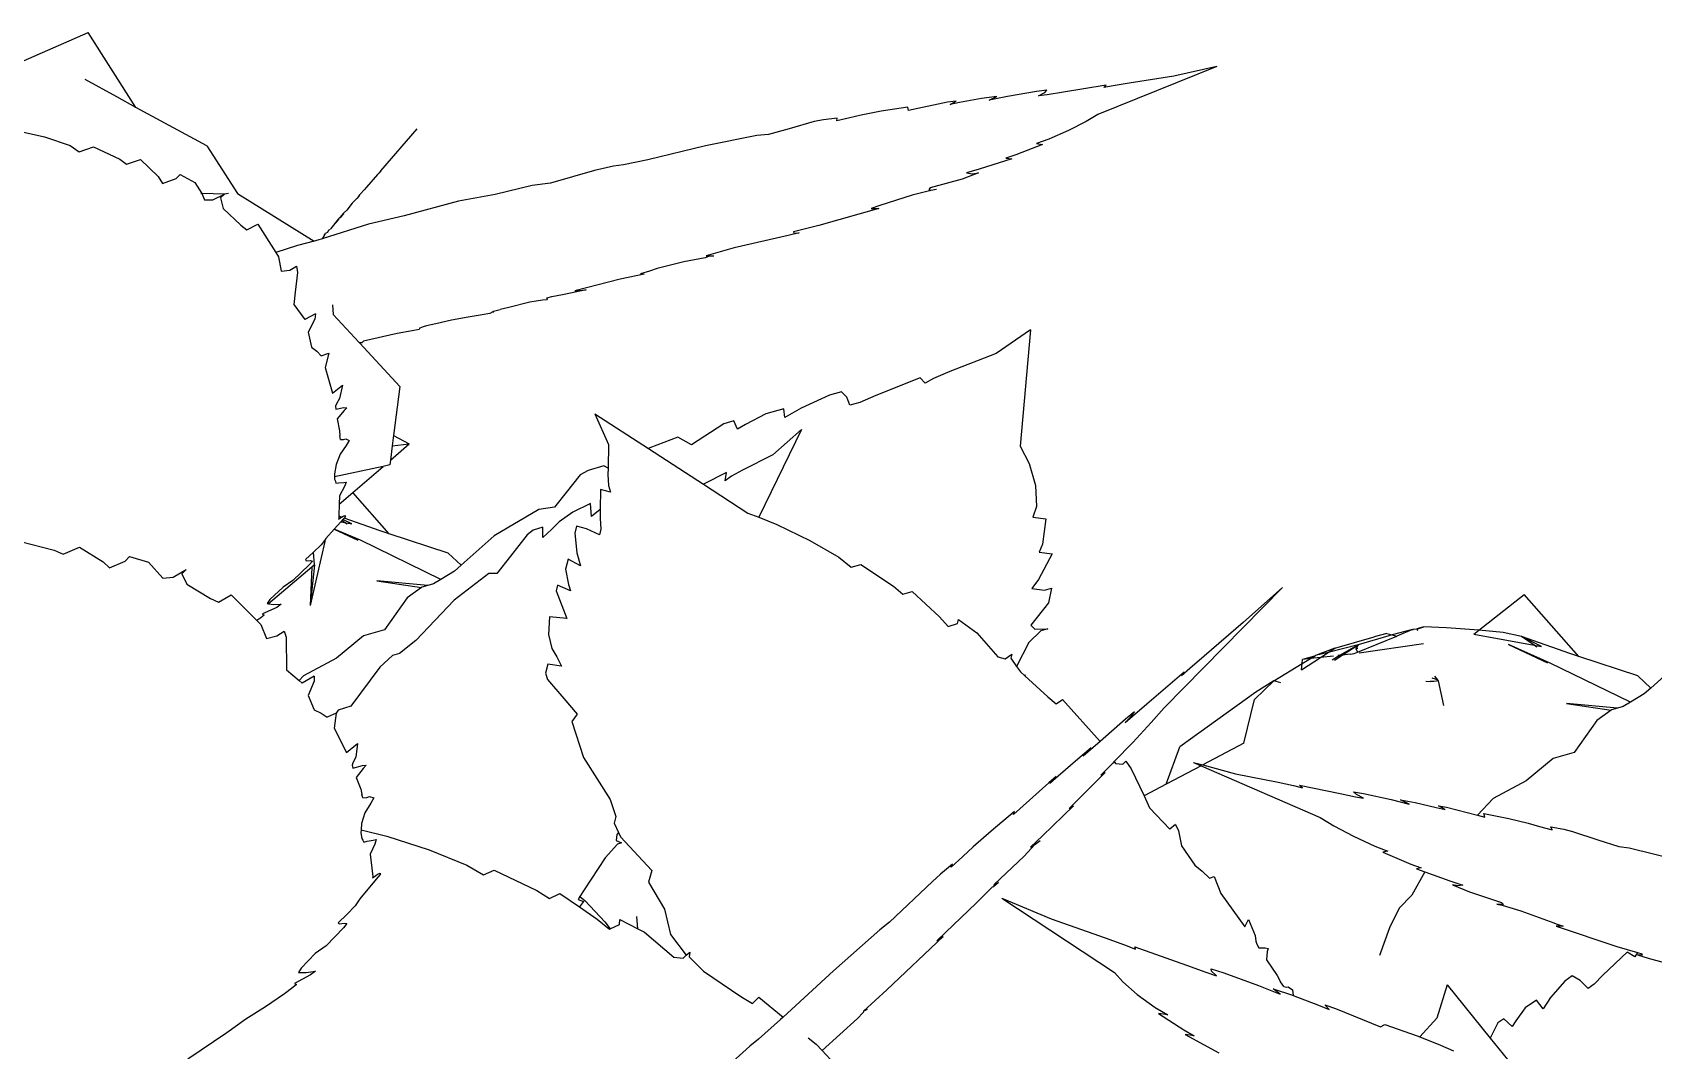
# Model space of a CAD drawing. Header units: metres. Extents: x -175 to 101, y -7 to 93.
# Drawn here: x 15.4622 to 15.5518, y 1.4307 to 1.487 of the extents above; entities that cross this region are included whole.
import ezdxf

# ---------------------------------------------------------------- set-up
doc = ezdxf.new("R2010")
doc.units = ezdxf.units.M

# ---------------------------------------------------------------- blocks, each defined once
blk = doc.blocks.new('plantita1')
for p, q in [((-6.032176, 1.486495), (-6.0286, 1.488073)), ((-6.025975, 1.483917), (-6.0286, 1.488073)), ((-5.966202, 1.486179), (-5.97278, 1.483542)), ((-5.966202, 1.486179), (-5.968582, 1.48566)), ((-6.027028, 1.484503), (-6.028772, 1.485473)), ((-5.972333, 1.485148), (-5.974693, 1.484777)), ((-5.972458, 1.485024), (-5.972333, 1.485148)), ((-5.971943, 1.485126), (-5.972458, 1.485024)), ((-5.971046, 1.485275), (-5.971943, 1.485126)), ((-5.968582, 1.48566), (-5.971046, 1.485275)), ((-6.025975, 1.483917), (-6.027028, 1.484503)), ((-5.9811, 1.484217), (-5.983261, 1.483762)), ((-5.980623, 1.484277), (-5.9811, 1.484217)), ((-5.980947, 1.484091), (-5.980623, 1.484277)), ((-5.980438, 1.484192), (-5.980947, 1.484091)), ((-5.979226, 1.484418), (-5.980438, 1.484192)), ((-5.978367, 1.484527), (-5.979226, 1.484418)), ((-5.977772, 1.48453), (-5.978795, 1.484328)), ((-5.978795, 1.484328), (-5.978367, 1.484527)), ((-5.976173, 1.484805), (-5.977772, 1.48453)), ((-5.9756, 1.484878), (-5.976173, 1.484805)), ((-5.976059, 1.484568), (-5.975716, 1.484755)), ((-5.975585, 1.484628), (-5.976059, 1.484568)), ((-5.975716, 1.484755), (-5.9756, 1.484878)), ((-5.974693, 1.484777), (-5.975585, 1.484628)), ((-6.022048, 1.481807), (-6.025975, 1.483917)), ((-5.987198, 1.483335), (-5.98796, 1.483238)), ((-5.986492, 1.483352), (-5.987211, 1.483189)), ((-5.987211, 1.483189), (-5.987198, 1.483335)), ((-5.985865, 1.483504), (-5.986492, 1.483352)), ((-5.984759, 1.483716), (-5.985865, 1.483504)), ((-5.983297, 1.483938), (-5.984759, 1.483716)), ((-5.983261, 1.483762), (-5.983297, 1.483938)), ((-5.97278, 1.483542), (-5.973429, 1.48314)), ((-6.032757, 1.482683), (-6.031017, 1.482306)), ((-6.012428, 1.480417), (-6.010412, 1.48274)), ((-5.991001, 1.482424), (-5.991637, 1.482379)), ((-5.989845, 1.482748), (-5.991001, 1.482424)), ((-5.988462, 1.483138), (-5.989845, 1.482748)), ((-5.98796, 1.483238), (-5.988462, 1.483138)), ((-5.974401, 1.48264), (-5.97549, 1.482164)), ((-5.973429, 1.48314), (-5.974401, 1.48264)), ((-6.031017, 1.482306), (-6.029602, 1.481825)), ((-6.029602, 1.481825), (-6.029107, 1.481476)), ((-6.029107, 1.481476), (-6.028309, 1.481753)), ((-6.028309, 1.481753), (-6.026848, 1.481061)), ((-6.022048, 1.481807), (-6.020347, 1.47917)), ((-5.994486, 1.481807), (-5.997663, 1.481024)), ((-5.991637, 1.482379), (-5.994486, 1.481807)), ((-5.975855, 1.481877), (-5.977316, 1.481307)), ((-5.97549, 1.482164), (-5.976181, 1.481926)), ((-5.976181, 1.481926), (-5.975855, 1.481877)), ((-6.026848, 1.481061), (-6.026481, 1.480778)), ((-6.026481, 1.480778), (-6.025704, 1.481052)), ((-6.025704, 1.481052), (-6.024742, 1.480107)), ((-5.999559, 1.480681), (-6.000615, 1.480445)), ((-5.999005, 1.480751), (-5.999559, 1.480681)), ((-5.997663, 1.481024), (-5.999005, 1.480751)), ((-5.977544, 1.481075), (-5.979347, 1.480503)), ((-5.977316, 1.481307), (-5.97787, 1.48112)), ((-5.97787, 1.48112), (-5.977544, 1.481075)), ((-6.024742, 1.480107), (-6.024502, 1.479723)), ((-6.024502, 1.479723), (-6.023743, 1.479995)), ((-6.023743, 1.479995), (-6.023517, 1.480213)), ((-6.023517, 1.480213), (-6.022713, 1.479777)), ((-6.022713, 1.479777), (-6.022331, 1.47917)), ((-6.012611, 1.480206), (-6.013227, 1.479519)), ((-6.012611, 1.480206), (-6.012532, 1.480296)), ((-6.012428, 1.480417), (-6.012532, 1.480296)), ((-6.003049, 1.479736), (-6.004051, 1.479609)), ((-6.000615, 1.480445), (-6.003049, 1.479736)), ((-5.980291, 1.479965), (-5.98205, 1.479469)), ((-5.979393, 1.480301), (-5.980291, 1.479965)), ((-5.979347, 1.480503), (-5.98005, 1.480301)), ((-5.98005, 1.480301), (-5.979725, 1.480259)), ((-5.979725, 1.480259), (-5.979393, 1.480301)), ((-6.022331, 1.47917), (-6.02237, 1.47917)), ((-6.022331, 1.47917), (-6.022168, 1.478812)), ((-6.021068, 1.479136), (-6.022331, 1.47917)), ((-6.022168, 1.478812), (-6.021707, 1.478814)), ((-6.021707, 1.478814), (-6.021068, 1.479136)), ((-6.021068, 1.479136), (-6.02129, 1.478922)), ((-6.02129, 1.478922), (-6.021137, 1.478341)), ((-6.020852, 1.47917), (-6.021068, 1.479136)), ((-6.020347, 1.47917), (-6.016106, 1.476537)), ((-6.013804, 1.478829), (-6.014009, 1.478626)), ((-6.013753, 1.478884), (-6.013804, 1.478829)), ((-6.013647, 1.47901), (-6.013753, 1.478884)), ((-6.013647, 1.47901), (-6.013563, 1.479103)), ((-6.013554, 1.479145), (-6.013563, 1.479103)), ((-6.013339, 1.479365), (-6.013554, 1.479145)), ((-6.013227, 1.479519), (-6.013339, 1.479365)), ((-6.006109, 1.479118), (-6.008123, 1.478732)), ((-6.004051, 1.479609), (-6.006109, 1.479118)), ((-5.983051, 1.479074), (-5.98483, 1.478507)), ((-5.982024, 1.479338), (-5.983051, 1.479074)), ((-5.98205, 1.479469), (-5.982132, 1.479378)), ((-5.982132, 1.479378), (-5.982024, 1.479338)), ((-5.981699, 1.479379), (-5.982024, 1.479338)), ((-6.021137, 1.478341), (-6.020165, 1.47741)), ((-6.014489, 1.478077), (-6.014695, 1.477843)), ((-6.01448, 1.478044), (-6.014695, 1.477843)), ((-6.014489, 1.478077), (-6.014672, 1.477824)), ((-6.014672, 1.477824), (-6.01448, 1.478044)), ((-6.014308, 1.478244), (-6.014489, 1.478077)), ((-6.014009, 1.478626), (-6.014308, 1.478244)), ((-6.011138, 1.477935), (-6.013105, 1.477466)), ((-6.008123, 1.478732), (-6.011138, 1.477935)), ((-5.984896, 1.478343), (-5.988215, 1.477391)), ((-5.98483, 1.478507), (-5.985326, 1.47834)), ((-5.985326, 1.47834), (-5.984896, 1.478343)), ((-6.020165, 1.47741), (-6.019842, 1.477156)), ((-6.019842, 1.477156), (-6.019219, 1.477474)), ((-6.019219, 1.477474), (-6.018239, 1.475905)), ((-6.013105, 1.477466), (-6.015678, 1.476661)), ((-6.015373, 1.477015), (-6.015462, 1.476967)), ((-6.015315, 1.477134), (-6.015373, 1.477015)), ((-6.015315, 1.477134), (-6.015214, 1.477196)), ((-6.015191, 1.477224), (-6.015214, 1.477196)), ((-6.014772, 1.477754), (-6.015191, 1.477224)), ((-6.014764, 1.477716), (-6.015191, 1.477224)), ((-6.014772, 1.477754), (-6.014695, 1.477843)), ((-6.014772, 1.477754), (-6.014764, 1.477716)), ((-5.988215, 1.477391), (-5.989607, 1.477042)), ((-5.989607, 1.477042), (-5.989589, 1.47697)), ((-6.017033, 1.476295), (-6.018239, 1.475905)), ((-6.016106, 1.476537), (-6.017033, 1.476295)), ((-6.015913, 1.476588), (-6.016106, 1.476537)), ((-6.015678, 1.476661), (-6.015913, 1.476588)), ((-6.015539, 1.476877), (-6.015678, 1.476661)), ((-6.015539, 1.476877), (-6.015462, 1.476967)), ((-5.99289, 1.476166), (-5.99444, 1.47571)), ((-5.9899, 1.476834), (-5.99289, 1.476166)), ((-5.989299, 1.476983), (-5.9899, 1.476834)), ((-5.989589, 1.47697), (-5.989299, 1.476983)), ((-6.018239, 1.475905), (-6.018088, 1.475664)), ((-6.018088, 1.475664), (-6.017932, 1.47487)), ((-5.995681, 1.47539), (-5.997145, 1.47502)), ((-5.994502, 1.475609), (-5.995681, 1.47539)), ((-5.994228, 1.475713), (-5.994502, 1.475609)), ((-5.99444, 1.47571), (-5.994228, 1.475713)), ((-5.994228, 1.475713), (-5.994017, 1.475717)), ((-6.017932, 1.47487), (-6.01745, 1.474933)), ((-6.01745, 1.474933), (-6.017096, 1.47514)), ((-6.017039, 1.474796), (-6.017159, 1.473712)), ((-6.017096, 1.47514), (-6.017039, 1.474796)), ((-5.999193, 1.474422), (-6.001706, 1.473773)), ((-5.997871, 1.474702), (-5.999193, 1.474422)), ((-5.997572, 1.474875), (-5.99807, 1.474722)), ((-5.99807, 1.474722), (-5.997871, 1.474702)), ((-5.997145, 1.47502), (-5.997572, 1.474875)), ((-6.017159, 1.473712), (-6.017234, 1.473033)), ((-6.002987, 1.473447), (-6.003269, 1.47338)), ((-6.002764, 1.473492), (-6.002987, 1.473447)), ((-6.002293, 1.473576), (-6.002764, 1.473492)), ((-6.001066, 1.473837), (-6.002293, 1.473576)), ((-6.001706, 1.473773), (-6.001066, 1.473837)), ((-6.017234, 1.473033), (-6.016632, 1.472195)), ((-6.015095, 1.473015), (-6.015056, 1.472464)), ((-6.006393, 1.472535), (-6.006832, 1.472458)), ((-6.006234, 1.472621), (-6.006393, 1.472535)), ((-6.006206, 1.472654), (-6.006234, 1.472621)), ((-6.006234, 1.472621), (-6.006183, 1.472613)), ((-6.006206, 1.472654), (-6.005837, 1.472746)), ((-6.005358, 1.472859), (-6.005837, 1.472746)), ((-6.004188, 1.473153), (-6.005358, 1.472859)), ((-6.003489, 1.473257), (-6.004188, 1.473153)), ((-6.003248, 1.473288), (-6.003489, 1.473257)), ((-6.003269, 1.47338), (-6.00321, 1.473324)), ((-6.00321, 1.473324), (-6.003248, 1.473288)), ((-6.016045, 1.472506), (-6.016632, 1.472195)), ((-6.016078, 1.472219), (-6.016437, 1.471494)), ((-6.016045, 1.472506), (-6.016078, 1.472219)), ((-6.015056, 1.472464), (-6.013624, 1.470917)), ((-6.010303, 1.471649), (-6.010688, 1.471573)), ((-6.01031, 1.471736), (-6.010277, 1.471719)), ((-6.010277, 1.471719), (-6.010303, 1.471649)), ((-6.010094, 1.471791), (-6.010277, 1.471719)), ((-6.009902, 1.471842), (-6.010094, 1.471791)), ((-6.009388, 1.471963), (-6.009902, 1.471842)), ((-6.008515, 1.472151), (-6.009388, 1.471963)), ((-6.007602, 1.472331), (-6.008515, 1.472151)), ((-6.006832, 1.472458), (-6.007602, 1.472331)), ((-6.016437, 1.471494), (-6.016261, 1.47066)), ((-6.013624, 1.470917), (-6.013594, 1.47092)), ((-6.013624, 1.470917), (-6.013594, 1.470889)), ((-6.013594, 1.47092), (-6.013517, 1.470924)), ((-6.013517, 1.470924), (-6.013594, 1.470889)), ((-6.013594, 1.470889), (-6.011371, 1.468484)), ((-6.013517, 1.470924), (-6.01346, 1.470918)), ((-6.013385, 1.470991), (-6.01346, 1.470918)), ((-6.01153, 1.47142), (-6.013385, 1.470991)), ((-6.010688, 1.471573), (-6.01153, 1.47142)), ((-5.976503, 1.471628), (-5.978408, 1.470315)), ((-5.976503, 1.471628), (-5.977076, 1.465192)), ((-6.016261, 1.47066), (-6.01597, 1.470443)), ((-6.01597, 1.470443), (-6.015732, 1.470179)), ((-6.015732, 1.470179), (-6.015309, 1.47034)), ((-6.015309, 1.47034), (-6.015495, 1.46955)), ((-5.978408, 1.470315), (-5.980978, 1.469315)), ((-6.015495, 1.46955), (-6.015096, 1.468129)), ((-5.982608, 1.468964), (-5.985058, 1.467999)), ((-5.982333, 1.46867), (-5.982608, 1.468964)), ((-5.980978, 1.469315), (-5.981876, 1.468928)), ((-6.015096, 1.468129), (-6.014549, 1.468562)), ((-6.014549, 1.468562), (-6.014709, 1.46783)), ((-6.011371, 1.468484), (-6.011722, 1.465777)), ((-5.986952, 1.468198), (-5.987615, 1.468004)), ((-5.986663, 1.467905), (-5.986952, 1.468198)), ((-5.981876, 1.468928), (-5.982333, 1.46867)), ((-6.014876, 1.467537), (-6.014926, 1.467402)), ((-6.014926, 1.467402), (-6.014914, 1.467239)), ((-6.014914, 1.467239), (-6.014471, 1.467321)), ((-6.014709, 1.46783), (-6.014876, 1.467537)), ((-6.014461, 1.46716), (-6.014837, 1.466711)), ((-6.014471, 1.467321), (-6.014297, 1.467318)), ((-6.014297, 1.467318), (-6.014461, 1.46716)), ((-5.990154, 1.467263), (-5.991148, 1.466973)), ((-5.990085, 1.466781), (-5.990154, 1.467263)), ((-5.989183, 1.467295), (-5.990085, 1.466781)), ((-5.987615, 1.468004), (-5.989183, 1.467295)), ((-5.986499, 1.467454), (-5.986663, 1.467905)), ((-5.985951, 1.467614), (-5.986499, 1.467454)), ((-5.985058, 1.467999), (-5.985951, 1.467614)), ((-6.014837, 1.466711), (-6.014704, 1.466045)), ((-6.000588, 1.466971), (-5.999837, 1.465274)), ((-6.000588, 1.466971), (-5.997634, 1.465058)), ((-5.993459, 1.466424), (-5.995253, 1.465272)), ((-5.992906, 1.466586), (-5.993459, 1.466424)), ((-5.992717, 1.466138), (-5.992906, 1.466586)), ((-5.992268, 1.466394), (-5.992717, 1.466138)), ((-5.991148, 1.466973), (-5.992268, 1.466394)), ((-6.014704, 1.466045), (-6.014695, 1.465767)), ((-6.014661, 1.465555), (-6.014695, 1.465767)), ((-6.014661, 1.465555), (-6.014491, 1.465557)), ((-6.014491, 1.465557), (-6.014363, 1.465601)), ((-6.014363, 1.465601), (-6.014179, 1.465499)), ((-6.014179, 1.465499), (-6.014339, 1.465226)), ((-6.011738, 1.465653), (-6.011795, 1.465214)), ((-6.011722, 1.465777), (-6.011738, 1.465653)), ((-6.011722, 1.465777), (-6.010854, 1.465319)), ((-5.996, 1.465682), (-5.99755, 1.465103)), ((-5.995253, 1.465272), (-5.996, 1.465682)), ((-5.989162, 1.466107), (-5.991535, 1.461257)), ((-5.989162, 1.466107), (-5.990759, 1.464704)), ((-6.014679, 1.46474), (-6.014891, 1.464185)), ((-6.014339, 1.465226), (-6.014679, 1.46474)), ((-6.011897, 1.464422), (-6.010854, 1.465319)), ((-6.011795, 1.465214), (-6.011897, 1.464422)), ((-6.011795, 1.465214), (-6.010854, 1.465319)), ((-5.999837, 1.465274), (-5.999866, 1.46397)), ((-5.99755, 1.465103), (-5.997634, 1.465058)), ((-5.997634, 1.465058), (-5.994584, 1.463083)), ((-5.990759, 1.464704), (-5.992432, 1.463868)), ((-5.977076, 1.465192), (-5.976577, 1.464225)), ((-6.014891, 1.464185), (-6.014991, 1.463665)), ((-6.014991, 1.463665), (-6.014988, 1.463486)), ((-6.012301, 1.464075), (-6.014988, 1.463486)), ((-6.013973, 1.462637), (-6.012301, 1.464075)), ((-6.011932, 1.464156), (-6.012301, 1.464075)), ((-6.011897, 1.464422), (-6.011932, 1.464156)), ((-6.001412, 1.463599), (-6.002173, 1.462629)), ((-6.000972, 1.463853), (-6.001412, 1.463599)), ((-6.000091, 1.46411), (-6.000972, 1.463853)), ((-5.999866, 1.46397), (-6.000091, 1.46411)), ((-5.999866, 1.46397), (-5.999874, 1.463616)), ((-5.999874, 1.463616), (-5.999836, 1.463007)), ((-5.993316, 1.463726), (-5.994584, 1.463083)), ((-5.993387, 1.463267), (-5.993316, 1.463726)), ((-5.992432, 1.463868), (-5.993039, 1.463525)), ((-5.976577, 1.464225), (-5.976234, 1.463017)), ((-6.014988, 1.463486), (-6.014986, 1.463367)), ((-6.014986, 1.463367), (-6.01494, 1.46326)), ((-6.01494, 1.46326), (-6.014913, 1.463137)), ((-6.014913, 1.463137), (-6.01476, 1.463172)), ((-6.01476, 1.463172), (-6.01448, 1.463184)), ((-6.014438, 1.462968), (-6.014715, 1.462447)), ((-6.01448, 1.463184), (-6.014346, 1.463203)), ((-6.014346, 1.463203), (-6.014438, 1.462968)), ((-6.000283, 1.462798), (-6.000297, 1.461696)), ((-5.999733, 1.462646), (-6.000283, 1.462798)), ((-5.999836, 1.463007), (-5.999733, 1.462646)), ((-5.994584, 1.463083), (-5.992131, 1.461494)), ((-5.993039, 1.463525), (-5.993387, 1.463267)), ((-5.976234, 1.463017), (-5.976176, 1.46186)), ((-6.014726, 1.46199), (-6.01474, 1.461364)), ((-6.014726, 1.46199), (-6.013973, 1.462637)), ((-6.014715, 1.462447), (-6.014726, 1.46199)), ((-6.011961, 1.460349), (-6.013973, 1.462637)), ((-6.002819, 1.461825), (-6.003693, 1.461692)), ((-6.002173, 1.462629), (-6.002819, 1.461825)), ((-6.000826, 1.462015), (-6.001819, 1.461544)), ((-6.000778, 1.461297), (-6.000826, 1.462015)), ((-5.976176, 1.46186), (-5.976386, 1.461273)), ((-6.014642, 1.461007), (-6.014998, 1.460607)), ((-6.014758, 1.46114), (-6.014721, 1.461167)), ((-6.014721, 1.461167), (-6.014751, 1.461188)), ((-6.014745, 1.461253), (-6.014747, 1.46122)), ((-6.014747, 1.46122), (-6.014721, 1.461167)), ((-6.014743, 1.461311), (-6.014745, 1.461253)), ((-6.014662, 1.461211), (-6.014745, 1.461253)), ((-6.01474, 1.461364), (-6.014743, 1.461311)), ((-6.014596, 1.46126), (-6.014743, 1.461311)), ((-6.014721, 1.461167), (-6.014662, 1.461211)), ((-6.014662, 1.461211), (-6.014596, 1.46126)), ((-6.014603, 1.461051), (-6.014642, 1.461007)), ((-6.014642, 1.461007), (-6.014427, 1.460967)), ((-6.014583, 1.461073), (-6.014603, 1.461051)), ((-6.014596, 1.46126), (-6.014508, 1.461312)), ((-6.014523, 1.461141), (-6.014583, 1.461073)), ((-6.014427, 1.460967), (-6.014583, 1.461073)), ((-6.01446, 1.461213), (-6.014523, 1.461141)), ((-6.014028, 1.460892), (-6.014523, 1.461141)), ((-6.014508, 1.461312), (-6.01439, 1.461358)), ((-6.014402, 1.461279), (-6.01446, 1.461213)), ((-6.012455, 1.460513), (-6.01446, 1.461213)), ((-6.014287, 1.460872), (-6.014427, 1.460967)), ((-6.014427, 1.460967), (-6.014028, 1.460892)), ((-6.01439, 1.461358), (-6.014402, 1.461279)), ((-6.003693, 1.461692), (-6.006167, 1.460237)), ((-6.002565, 1.461008), (-6.002984, 1.460579)), ((-6.001819, 1.461544), (-6.002565, 1.461008)), ((-6.000297, 1.461696), (-6.000778, 1.461297)), ((-6.000297, 1.461696), (-6.000303, 1.461209)), ((-6.000303, 1.461209), (-6.000265, 1.460603)), ((-5.992131, 1.461494), (-5.991535, 1.461257)), ((-5.991535, 1.461257), (-5.990542, 1.460861)), ((-5.976386, 1.461273), (-5.975656, 1.461173)), ((-5.975656, 1.461173), (-5.975845, 1.45978)), ((-6.015531, 1.459996), (-6.015727, 1.45973)), ((-6.015469, 1.46008), (-6.015531, 1.459996)), ((-6.015531, 1.459996), (-6.015528, 1.459911)), ((-6.014998, 1.460607), (-6.015469, 1.46008)), ((-6.014998, 1.460607), (-6.013701, 1.459989)), ((-6.013552, 1.459988), (-6.014998, 1.460607)), ((-6.009116, 1.457821), (-6.013552, 1.459988)), ((-6.011961, 1.460349), (-6.012455, 1.460513)), ((-6.008705, 1.459273), (-6.011961, 1.460349)), ((-6.006167, 1.460237), (-6.007991, 1.458604)), ((-6.004334, 1.460286), (-6.00525, 1.459116)), ((-6.003996, 1.460542), (-6.004334, 1.460286)), ((-6.003475, 1.460711), (-6.003996, 1.460542)), ((-6.003466, 1.460131), (-6.003475, 1.460711)), ((-6.002984, 1.460579), (-6.003466, 1.460131)), ((-6.001606, 1.460758), (-6.001703, 1.460384)), ((-6.001703, 1.460384), (-6.001591, 1.459291)), ((-6.00105, 1.460611), (-6.001606, 1.460758)), ((-6.000345, 1.460293), (-6.00105, 1.460611)), ((-6.000265, 1.460603), (-6.000345, 1.460293)), ((-5.990542, 1.460861), (-5.988709, 1.459979)), ((-6.032351, 1.459927), (-6.030477, 1.459448)), ((-6.030477, 1.459448), (-6.02999, 1.45922)), ((-6.02999, 1.45922), (-6.029088, 1.459607)), ((-6.029088, 1.459607), (-6.027783, 1.458802)), ((-6.026555, 1.458836), (-6.026313, 1.459087)), ((-6.026313, 1.459087), (-6.025274, 1.458768)), ((-6.016148, 1.459324), (-6.016597, 1.458925)), ((-6.015528, 1.459911), (-6.016329, 1.456372)), ((-6.015727, 1.45973), (-6.016148, 1.459324)), ((-6.016097, 1.458624), (-6.016148, 1.459324)), ((-6.007991, 1.458604), (-6.008705, 1.459273)), ((-6.00525, 1.459116), (-6.006016, 1.458147)), ((-6.001591, 1.459291), (-6.001382, 1.458575)), ((-5.988709, 1.459979), (-5.987101, 1.459047)), ((-5.975315, 1.459228), (-5.976063, 1.457818)), ((-5.975845, 1.45978), (-5.976031, 1.459321)), ((-5.976031, 1.459321), (-5.975315, 1.459228)), ((-6.027783, 1.458802), (-6.027435, 1.458454)), ((-6.027435, 1.458454), (-6.026555, 1.458836)), ((-6.025274, 1.458768), (-6.024471, 1.457883)), ((-6.023912, 1.457953), (-6.023185, 1.458367)), ((-6.023185, 1.458367), (-6.023422, 1.458122)), ((-6.016237, 1.458507), (-6.018645, 1.45648)), ((-6.01639, 1.458625), (-6.017288, 1.457759)), ((-6.016597, 1.458925), (-6.016562, 1.458858)), ((-6.016562, 1.458858), (-6.016319, 1.458859)), ((-6.016209, 1.458832), (-6.01639, 1.458625)), ((-6.016097, 1.458624), (-6.016329, 1.456372)), ((-6.016237, 1.458507), (-6.016329, 1.456372)), ((-6.016319, 1.458859), (-6.016209, 1.458832)), ((-6.016097, 1.458624), (-6.016237, 1.458507)), ((-6.008358, 1.458275), (-6.009116, 1.457821)), ((-6.007991, 1.458604), (-6.008358, 1.458275)), ((-6.002077, 1.458949), (-6.002223, 1.458388)), ((-6.002223, 1.458388), (-6.002044, 1.457548)), ((-6.001382, 1.458575), (-6.002077, 1.458949)), ((-5.987101, 1.459047), (-5.986416, 1.458496)), ((-5.986416, 1.458496), (-5.985882, 1.458651)), ((-5.985882, 1.458651), (-5.984088, 1.457444)), ((-6.024471, 1.457883), (-6.023912, 1.457953)), ((-6.023422, 1.458122), (-6.02315, 1.457564)), ((-6.02315, 1.457564), (-6.021835, 1.456775)), ((-6.018556, 1.456702), (-6.017832, 1.4574)), ((-6.017288, 1.457759), (-6.017832, 1.4574)), ((-6.012654, 1.457746), (-6.010175, 1.45738)), ((-6.009833, 1.457489), (-6.012654, 1.457746)), ((-6.010175, 1.45738), (-6.010978, 1.456801)), ((-6.010153, 1.457396), (-6.010175, 1.45738)), ((-6.009833, 1.457489), (-6.010153, 1.457396)), ((-6.009512, 1.457583), (-6.009833, 1.457489)), ((-6.009116, 1.457821), (-6.009512, 1.457583)), ((-6.006455, 1.458148), (-6.008373, 1.456668)), ((-6.006016, 1.458147), (-6.006455, 1.458148)), ((-6.002653, 1.457499), (-6.002734, 1.457187)), ((-6.001939, 1.457192), (-6.002653, 1.457499)), ((-6.002044, 1.457548), (-6.001939, 1.457192)), ((-5.984088, 1.457444), (-5.983563, 1.457006)), ((-5.976063, 1.457818), (-5.976437, 1.457317)), ((-5.976437, 1.457317), (-5.975732, 1.457231)), ((-5.975732, 1.457231), (-5.975348, 1.457343)), ((-5.975348, 1.457343), (-5.975522, 1.456521)), ((-5.962587, 1.457383), (-5.969126, 1.450721)), ((-5.962587, 1.457383), (-5.964747, 1.455436)), ((-6.021835, 1.456775), (-6.021405, 1.456569)), ((-6.021405, 1.456569), (-6.020697, 1.456977)), ((-6.020697, 1.456977), (-6.019278, 1.455553)), ((-6.018556, 1.456702), (-6.018706, 1.456491)), ((-6.018706, 1.456491), (-6.018645, 1.45648)), ((-6.018645, 1.45648), (-6.018359, 1.456431)), ((-6.018359, 1.456431), (-6.017938, 1.456449)), ((-6.017938, 1.456449), (-6.018184, 1.456275)), ((-6.010978, 1.456801), (-6.01223, 1.455042)), ((-6.008373, 1.456668), (-6.010493, 1.454437)), ((-6.002734, 1.457187), (-6.002142, 1.455656)), ((-5.983563, 1.457006), (-5.983046, 1.457162)), ((-5.983046, 1.457162), (-5.981533, 1.45576)), ((-5.975522, 1.456521), (-5.976492, 1.455289)), ((-5.951722, 1.455007), (-5.949209, 1.456992)), ((-5.946192, 1.453561), (-5.949209, 1.456992)), ((-6.01906, 1.455703), (-6.019278, 1.455553)), ((-6.019278, 1.455553), (-6.019059, 1.455333)), ((-6.018876, 1.455846), (-6.01906, 1.455703)), ((-6.018184, 1.456275), (-6.018959, 1.455918)), ((-6.018959, 1.455918), (-6.018876, 1.455846)), ((-6.003108, 1.455751), (-6.003163, 1.454772)), ((-6.002142, 1.455656), (-6.003108, 1.455751)), ((-5.981533, 1.45576), (-5.981054, 1.455226)), ((-5.980553, 1.455384), (-5.980496, 1.455601)), ((-5.980496, 1.455601), (-5.979471, 1.454869)), ((-6.019059, 1.455333), (-6.018752, 1.454563)), ((-6.018752, 1.454563), (-6.018177, 1.454696)), ((-6.018177, 1.454696), (-6.017779, 1.454955)), ((-6.017779, 1.454955), (-6.017659, 1.454619)), ((-6.017659, 1.454619), (-6.017635, 1.45283)), ((-6.013389, 1.454704), (-6.014874, 1.453471)), ((-6.01223, 1.455042), (-6.013389, 1.454704)), ((-6.003163, 1.454772), (-6.002967, 1.454001)), ((-5.981054, 1.455226), (-5.980553, 1.455384)), ((-5.979471, 1.454869), (-5.978321, 1.453541)), ((-5.975936, 1.454983), (-5.976603, 1.454324)), ((-5.976492, 1.455289), (-5.976271, 1.455072)), ((-5.976271, 1.455072), (-5.97556, 1.455093)), ((-5.97556, 1.455093), (-5.975936, 1.454983)), ((-5.964747, 1.455436), (-5.966911, 1.453585)), ((-5.959677, 1.454028), (-5.957512, 1.454643)), ((-5.95843, 1.453806), (-5.956256, 1.454687)), ((-5.956698, 1.454703), (-5.958397, 1.454213)), ((-5.956816, 1.454831), (-5.957512, 1.454643)), ((-5.956816, 1.454831), (-5.95651, 1.454752)), ((-5.95651, 1.454752), (-5.956698, 1.454703)), ((-5.955392, 1.455047), (-5.95651, 1.454752)), ((-5.95651, 1.454752), (-5.956256, 1.454687)), ((-5.955392, 1.455047), (-5.956256, 1.454687)), ((-5.955392, 1.455047), (-5.955359, 1.455046)), ((-5.955332, 1.455053), (-5.955359, 1.455046)), ((-5.955154, 1.455069), (-5.955332, 1.455053)), ((-5.954756, 1.455197), (-5.955154, 1.455069)), ((-5.955154, 1.455069), (-5.954756, 1.455197)), ((-5.955154, 1.455069), (-5.955117, 1.455004)), ((-5.954756, 1.455197), (-5.955151, 1.455089)), ((-5.953504, 1.455136), (-5.954756, 1.455197)), ((-5.951722, 1.455007), (-5.953504, 1.455136)), ((-5.951999, 1.454802), (-5.951722, 1.455007)), ((-5.951999, 1.454802), (-5.948658, 1.454179)), ((-5.950381, 1.454885), (-5.951722, 1.455007)), ((-5.949362, 1.454659), (-5.950381, 1.454885)), ((-5.946686, 1.453725), (-5.949362, 1.454659)), ((-5.948259, 1.454104), (-5.949362, 1.454659)), ((-5.948658, 1.454179), (-5.949362, 1.454659)), ((-6.011396, 1.453728), (-6.011774, 1.453605)), ((-6.010493, 1.454437), (-6.011396, 1.453728)), ((-6.002967, 1.454001), (-6.002691, 1.453544)), ((-5.976603, 1.454324), (-5.977281, 1.453015)), ((-5.959677, 1.454028), (-5.960747, 1.45361)), ((-5.960057, 1.453779), (-5.960747, 1.45361)), ((-5.960478, 1.453502), (-5.960057, 1.453779)), ((-5.958397, 1.454213), (-5.960057, 1.453779)), ((-5.960057, 1.453779), (-5.959677, 1.454028)), ((-5.958397, 1.454213), (-5.959387, 1.453624)), ((-5.959272, 1.453637), (-5.958397, 1.454213)), ((-5.95884, 1.453685), (-5.958621, 1.453717)), ((-5.958621, 1.453717), (-5.95843, 1.453806)), ((-5.958397, 1.454213), (-5.958527, 1.453999)), ((-5.958527, 1.453999), (-5.958415, 1.454016)), ((-5.958527, 1.453999), (-5.95843, 1.453806)), ((-5.958335, 1.453758), (-5.954775, 1.454276)), ((-5.95008, 1.454225), (-5.947932, 1.4532)), ((-5.947783, 1.453199), (-5.95008, 1.454225)), ((-5.948518, 1.454083), (-5.948658, 1.454179)), ((-5.948658, 1.454179), (-5.948259, 1.454104)), ((-5.946192, 1.453561), (-5.946686, 1.453725)), ((-6.017635, 1.45283), (-6.016945, 1.452224)), ((-6.014874, 1.453471), (-6.016698, 1.452487)), ((-6.012482, 1.452962), (-6.014092, 1.450812)), ((-6.011774, 1.453605), (-6.012482, 1.452962)), ((-6.003194, 1.45313), (-6.003323, 1.452632)), ((-6.002432, 1.453027), (-6.003194, 1.45313)), ((-6.002691, 1.453544), (-6.002432, 1.453027)), ((-5.978321, 1.453541), (-5.977905, 1.453434)), ((-5.977905, 1.453434), (-5.977546, 1.453683)), ((-5.977546, 1.453683), (-5.977602, 1.45347)), ((-5.977602, 1.45347), (-5.977281, 1.453015)), ((-5.977281, 1.453015), (-5.977067, 1.452712)), ((-5.967703, 1.452901), (-5.968166, 1.452491)), ((-5.966911, 1.453585), (-5.967703, 1.452901)), ((-5.963061, 1.452216), (-5.961486, 1.453164)), ((-5.961521, 1.452818), (-5.960478, 1.453502)), ((-5.961521, 1.452818), (-5.961486, 1.453164)), ((-5.961486, 1.453164), (-5.961028, 1.453441)), ((-5.961486, 1.453164), (-5.961463, 1.453392)), ((-5.96081, 1.453572), (-5.961463, 1.453392)), ((-5.961028, 1.453441), (-5.961463, 1.453392)), ((-5.961028, 1.453441), (-5.96081, 1.453572)), ((-5.960478, 1.453502), (-5.961028, 1.453441)), ((-5.96081, 1.453572), (-5.960747, 1.45361)), ((-5.959753, 1.453583), (-5.960478, 1.453502)), ((-5.959387, 1.453624), (-5.959831, 1.45336)), ((-5.959696, 1.453357), (-5.959272, 1.453637)), ((-5.959387, 1.453624), (-5.959521, 1.453609)), ((-5.959272, 1.453637), (-5.959387, 1.453624)), ((-5.95884, 1.453685), (-5.959272, 1.453637)), ((-5.943347, 1.451033), (-5.947783, 1.453199)), ((-5.942936, 1.452485), (-5.946192, 1.453561)), ((-5.940397, 1.453449), (-5.942222, 1.451816)), ((-6.016698, 1.452487), (-6.016945, 1.452224)), ((-6.016945, 1.452224), (-6.016782, 1.452081)), ((-6.016116, 1.452477), (-6.016782, 1.452081)), ((-6.016114, 1.452186), (-6.016442, 1.451409)), ((-6.016116, 1.452477), (-6.016114, 1.452186)), ((-6.003323, 1.452632), (-6.003217, 1.452281)), ((-6.003217, 1.452281), (-6.00231, 1.451236)), ((-5.976831, 1.452495), (-5.977067, 1.452712)), ((-5.976798, 1.452539), (-5.976831, 1.452495)), ((-5.976831, 1.452495), (-5.975555, 1.451326)), ((-5.968007, 1.452696), (-5.970081, 1.45092)), ((-5.968166, 1.452491), (-5.968007, 1.452696)), ((-5.963061, 1.452216), (-5.964117, 1.45119)), ((-5.963061, 1.452216), (-5.964049, 1.451589)), ((-5.962674, 1.452095), (-5.963061, 1.452216)), ((-5.954648, 1.452201), (-5.95442, 1.452185)), ((-5.95421, 1.45218), (-5.95442, 1.452185)), ((-5.954328, 1.452371), (-5.95414, 1.452323)), ((-5.954057, 1.452187), (-5.95421, 1.45218)), ((-5.954174, 1.452471), (-5.954013, 1.452277)), ((-5.95414, 1.452323), (-5.954013, 1.452277)), ((-5.95397, 1.452207), (-5.954057, 1.452187)), ((-5.954013, 1.452277), (-5.953955, 1.452237)), ((-5.953955, 1.452237), (-5.95397, 1.452207)), ((-5.95397, 1.452207), (-5.953671, 1.450844)), ((-5.942222, 1.451816), (-5.942936, 1.452485)), ((-6.016442, 1.451409), (-6.016105, 1.450601)), ((-6.00231, 1.451236), (-6.001566, 1.450365)), ((-5.975555, 1.451326), (-5.975089, 1.450933)), ((-5.975089, 1.450933), (-5.974742, 1.451181)), ((-5.974742, 1.451181), (-5.972665, 1.448864)), ((-5.964049, 1.451589), (-5.968253, 1.448565)), ((-5.964711, 1.448764), (-5.964117, 1.45119)), ((-5.943347, 1.451033), (-5.943743, 1.450795)), ((-5.942589, 1.451487), (-5.943347, 1.451033)), ((-5.942222, 1.451816), (-5.942589, 1.451487)), ((-6.016105, 1.450601), (-6.015721, 1.450427)), ((-6.015721, 1.450427), (-6.015392, 1.450198)), ((-6.014903, 1.450421), (-6.015392, 1.450198)), ((-6.014903, 1.450421), (-6.015012, 1.449604)), ((-6.014776, 1.45059), (-6.014903, 1.450421)), ((-6.014092, 1.450812), (-6.014776, 1.45059)), ((-6.001566, 1.450365), (-6.001862, 1.449972)), ((-5.971278, 1.449898), (-5.970914, 1.450298)), ((-5.970868, 1.450239), (-5.971278, 1.449898)), ((-5.970762, 1.450497), (-5.971257, 1.450085)), ((-5.970914, 1.450298), (-5.970762, 1.450497)), ((-5.970081, 1.45092), (-5.970868, 1.450239)), ((-5.969126, 1.450721), (-5.969839, 1.449911)), ((-5.946885, 1.450958), (-5.944406, 1.450592)), ((-5.944064, 1.450701), (-5.946885, 1.450958)), ((-5.944406, 1.450592), (-5.945209, 1.450013)), ((-5.944384, 1.450608), (-5.944406, 1.450592)), ((-5.944064, 1.450701), (-5.944384, 1.450608)), ((-5.943743, 1.450795), (-5.944064, 1.450701)), ((-6.015012, 1.449604), (-6.014319, 1.448243)), ((-6.001862, 1.449972), (-6.001226, 1.447972)), ((-5.971257, 1.450085), (-5.972665, 1.448864)), ((-5.969839, 1.449911), (-5.970858, 1.448809)), ((-5.945209, 1.450013), (-5.946461, 1.448254)), ((-6.014319, 1.448243), (-6.01372, 1.448755)), ((-6.01372, 1.448755), (-6.013806, 1.448)), ((-5.973154, 1.448504), (-5.973896, 1.447886)), ((-5.972665, 1.448864), (-5.973592, 1.448042)), ((-5.973592, 1.448042), (-5.973154, 1.448504)), ((-5.970858, 1.448809), (-5.971877, 1.44775)), ((-5.969008, 1.446493), (-5.968253, 1.448565)), ((-5.964711, 1.448764), (-5.966986, 1.447562)), ((-6.013965, 1.447683), (-6.014005, 1.447541)), ((-6.014005, 1.447541), (-6.013967, 1.44738)), ((-6.013967, 1.44738), (-6.013442, 1.447527)), ((-6.013806, 1.448), (-6.013965, 1.447683)), ((-6.013442, 1.447527), (-6.01323, 1.447549)), ((-6.01323, 1.447549), (-6.013406, 1.447367)), ((-6.001226, 1.447972), (-5.999748, 1.445647)), ((-5.973896, 1.447886), (-5.974979, 1.446935)), ((-5.971959, 1.447664), (-5.972628, 1.447005)), ((-5.971877, 1.44775), (-5.971959, 1.447664)), ((-5.971877, 1.44775), (-5.971805, 1.447642)), ((-5.971805, 1.447642), (-5.971411, 1.447605)), ((-5.971411, 1.447605), (-5.971232, 1.447779)), ((-5.971232, 1.447779), (-5.970946, 1.447338)), ((-5.967075, 1.447515), (-5.969008, 1.446493)), ((-5.967497, 1.447699), (-5.967075, 1.447515)), ((-5.967497, 1.447699), (-5.966986, 1.447562)), ((-5.967075, 1.447515), (-5.960498, 1.444648)), ((-5.966986, 1.447562), (-5.965167, 1.447076)), ((-5.94762, 1.447916), (-5.949105, 1.446683)), ((-5.946461, 1.448254), (-5.94762, 1.447916)), ((-6.013406, 1.447367), (-6.013797, 1.446864)), ((-6.013797, 1.446864), (-6.013537, 1.446218)), ((-5.9755, 1.446574), (-5.977453, 1.444825)), ((-5.975087, 1.446918), (-5.9755, 1.446574)), ((-5.974979, 1.446935), (-5.975436, 1.44653)), ((-5.975436, 1.44653), (-5.975087, 1.446918)), ((-5.972388, 1.447144), (-5.973834, 1.445681)), ((-5.972628, 1.447005), (-5.972388, 1.447144)), ((-5.970946, 1.447338), (-5.970233, 1.445845)), ((-5.965167, 1.447076), (-5.962825, 1.446601)), ((-5.962825, 1.446601), (-5.961969, 1.446418)), ((-5.949105, 1.446683), (-5.950929, 1.445699)), ((-6.013537, 1.446218), (-6.013484, 1.445941)), ((-6.013412, 1.445735), (-6.013484, 1.445941)), ((-6.013412, 1.445735), (-6.013207, 1.445762)), ((-6.013207, 1.445762), (-6.013057, 1.445824)), ((-6.013057, 1.445824), (-6.012819, 1.445749)), ((-6.012819, 1.445749), (-6.012973, 1.445453)), ((-5.999748, 1.445647), (-5.999433, 1.444704)), ((-5.973834, 1.445681), (-5.974368, 1.445158)), ((-5.969008, 1.446493), (-5.970233, 1.445845)), ((-5.970233, 1.445845), (-5.969923, 1.445196)), ((-5.961969, 1.446418), (-5.961469, 1.446295)), ((-5.961469, 1.446295), (-5.961636, 1.446435)), ((-5.961636, 1.446435), (-5.959393, 1.445977)), ((-5.959393, 1.445977), (-5.958541, 1.445794)), ((-5.958485, 1.445932), (-5.958644, 1.44607)), ((-5.958644, 1.44607), (-5.958107, 1.445979)), ((-5.958541, 1.445794), (-5.958097, 1.445718)), ((-5.958097, 1.445718), (-5.958485, 1.445932)), ((-5.958107, 1.445979), (-5.956576, 1.445642)), ((-5.950929, 1.445699), (-5.951789, 1.444782)), ((-6.013314, 1.444918), (-6.013489, 1.444332)), ((-6.012973, 1.445453), (-6.013314, 1.444918)), ((-5.977398, 1.444992), (-5.978679, 1.4439)), ((-5.977453, 1.444825), (-5.977398, 1.444992)), ((-5.974127, 1.4453), (-5.975848, 1.443635)), ((-5.974368, 1.445158), (-5.974127, 1.4453)), ((-5.969923, 1.445196), (-5.968809, 1.444013)), ((-5.956576, 1.445642), (-5.955584, 1.445398)), ((-5.955584, 1.445398), (-5.956052, 1.445627)), ((-5.956052, 1.445627), (-5.955248, 1.445489)), ((-5.955248, 1.445489), (-5.954079, 1.445214)), ((-5.954079, 1.445214), (-5.953585, 1.445093)), ((-5.953585, 1.445093), (-5.953956, 1.445305)), ((-5.953956, 1.445305), (-5.953509, 1.445228)), ((-5.953509, 1.445228), (-5.951789, 1.444782)), ((-5.951789, 1.444782), (-5.951401, 1.444681)), ((-5.951401, 1.444681), (-5.951451, 1.444876)), ((-5.951451, 1.444876), (-5.950065, 1.444601)), ((-6.013518, 1.443982), (-6.013533, 1.443799)), ((-6.013489, 1.444332), (-6.013518, 1.443982)), ((-6.013518, 1.443982), (-6.012086, 1.443625)), ((-5.999433, 1.444704), (-5.999527, 1.444341)), ((-5.999527, 1.444341), (-5.999284, 1.443831)), ((-5.978679, 1.4439), (-5.97967, 1.443026)), ((-5.968488, 1.444259), (-5.968809, 1.444013)), ((-5.968488, 1.444259), (-5.968324, 1.443912)), ((-5.968324, 1.443912), (-5.968155, 1.443096)), ((-5.960498, 1.444648), (-5.959742, 1.444189)), ((-5.959742, 1.444189), (-5.958656, 1.443617)), ((-5.950065, 1.444601), (-5.948995, 1.444344)), ((-5.948995, 1.444344), (-5.948375, 1.444163)), ((-5.948375, 1.444163), (-5.947668, 1.443968)), ((-5.947668, 1.443968), (-5.947747, 1.44413)), ((-5.947747, 1.44413), (-5.947033, 1.444007)), ((-5.947033, 1.444007), (-5.946546, 1.443887)), ((-5.946546, 1.443887), (-5.945151, 1.443427)), ((-6.013533, 1.443799), (-6.013483, 1.443502)), ((-6.013483, 1.443502), (-6.013413, 1.443401)), ((-6.013413, 1.443401), (-6.013361, 1.443283)), ((-6.013361, 1.443283), (-6.013181, 1.44334)), ((-6.013181, 1.44334), (-6.012843, 1.443393)), ((-6.01276, 1.443183), (-6.01302, 1.442623)), ((-6.012843, 1.443393), (-6.012683, 1.443431)), ((-6.012683, 1.443431), (-6.01276, 1.443183)), ((-6.012086, 1.443625), (-6.009754, 1.442873)), ((-5.999335, 1.443186), (-6.000018, 1.442422)), ((-5.99937, 1.443721), (-5.999416, 1.443378)), ((-5.999416, 1.443378), (-5.999113, 1.443258)), ((-5.999284, 1.443831), (-5.99937, 1.443721)), ((-5.999113, 1.443258), (-5.999335, 1.443186)), ((-5.999284, 1.443831), (-5.999167, 1.443585)), ((-5.999167, 1.443585), (-5.997452, 1.441732)), ((-5.97967, 1.443026), (-5.980246, 1.442498)), ((-5.976267, 1.443153), (-5.976862, 1.442508)), ((-5.975848, 1.443635), (-5.976509, 1.443008)), ((-5.976509, 1.443008), (-5.976267, 1.443153)), ((-5.976267, 1.443153), (-5.975981, 1.443392)), ((-5.968155, 1.443096), (-5.967428, 1.442019)), ((-5.958656, 1.443617), (-5.957479, 1.443068)), ((-5.957479, 1.443068), (-5.956761, 1.44279)), ((-5.945151, 1.443427), (-5.943986, 1.443046)), ((-5.943986, 1.443046), (-5.943406, 1.442983)), ((-5.943406, 1.442983), (-5.94064, 1.442292)), ((-6.01302, 1.442623), (-6.01289, 1.441537)), ((-6.009754, 1.442873), (-6.007675, 1.442028)), ((-6.000018, 1.442422), (-6.001189, 1.440655)), ((-5.980822, 1.442066), (-5.98148, 1.441518)), ((-5.980246, 1.442498), (-5.980901, 1.441903)), ((-5.980901, 1.441903), (-5.980822, 1.442066)), ((-5.976862, 1.442508), (-5.978512, 1.44095)), ((-5.956761, 1.44279), (-5.957025, 1.442743)), ((-5.957025, 1.442743), (-5.955478, 1.442083)), ((-5.955478, 1.442083), (-5.954905, 1.441865)), ((-6.012677, 1.441244), (-6.013585, 1.440148)), ((-6.01289, 1.441537), (-6.012877, 1.441392)), ((-6.012879, 1.441311), (-6.012705, 1.441451)), ((-6.012877, 1.441392), (-6.012879, 1.441311)), ((-6.012705, 1.441451), (-6.012601, 1.441519)), ((-6.012467, 1.441501), (-6.012677, 1.441244)), ((-6.012601, 1.441519), (-6.012464, 1.441582)), ((-6.012464, 1.441582), (-6.012467, 1.441501)), ((-6.007675, 1.442028), (-6.006755, 1.441489)), ((-6.006755, 1.441489), (-6.006165, 1.441751)), ((-6.006165, 1.441751), (-6.003808, 1.440614)), ((-5.997452, 1.441732), (-5.997622, 1.441077)), ((-5.98148, 1.441518), (-5.981931, 1.441118)), ((-5.967428, 1.442019), (-5.967017, 1.44168)), ((-5.967017, 1.44168), (-5.966622, 1.441296)), ((-5.966622, 1.441296), (-5.966349, 1.441396)), ((-5.966349, 1.441396), (-5.965979, 1.440459)), ((-5.954706, 1.441653), (-5.955426, 1.440364)), ((-5.954905, 1.441865), (-5.95517, 1.441821)), ((-5.95517, 1.441821), (-5.954706, 1.441653)), ((-5.954706, 1.441653), (-5.953322, 1.441152)), ((-6.003808, 1.440614), (-6.0031, 1.440182)), ((-6.0031, 1.440182), (-6.00253, 1.440443)), ((-6.00253, 1.440443), (-6.00145, 1.439709)), ((-6.001419, 1.440283), (-6.001514, 1.440129)), ((-6.001189, 1.440655), (-6.001419, 1.440283)), ((-6.001419, 1.440283), (-6.001136, 1.440045)), ((-5.997622, 1.441077), (-5.996752, 1.439581)), ((-5.981931, 1.441118), (-5.984312, 1.43887)), ((-5.978621, 1.440805), (-5.979504, 1.439943)), ((-5.978553, 1.440825), (-5.978621, 1.440805)), ((-5.978272, 1.441059), (-5.978553, 1.440825)), ((-5.978512, 1.44095), (-5.978553, 1.440825)), ((-5.965979, 1.440459), (-5.964652, 1.4386)), ((-5.955426, 1.440364), (-5.956136, 1.439634)), ((-5.953322, 1.441152), (-5.952611, 1.440915)), ((-5.953187, 1.440927), (-5.952243, 1.440537)), ((-5.952877, 1.440874), (-5.953187, 1.440927)), ((-5.952611, 1.440915), (-5.952877, 1.440874)), ((-5.952243, 1.440537), (-5.950468, 1.439953)), ((-6.013846, 1.439761), (-6.014297, 1.439294)), ((-6.013585, 1.440148), (-6.013846, 1.439761)), ((-6.001514, 1.440129), (-6.001214, 1.440017)), ((-6.001214, 1.440017), (-6.00145, 1.439709)), ((-6.00145, 1.439709), (-6.000458, 1.439034)), ((-6.001136, 1.440045), (-6.000033, 1.438886)), ((-5.996752, 1.439581), (-5.996405, 1.43818)), ((-5.979504, 1.439943), (-5.981203, 1.438297)), ((-5.978101, 1.440197), (-5.971873, 1.43608)), ((-5.978101, 1.440197), (-5.975376, 1.439057)), ((-5.956136, 1.439634), (-5.95666, 1.438552)), ((-5.950735, 1.43986), (-5.95043, 1.439808)), ((-5.950354, 1.43985), (-5.950735, 1.43986)), ((-5.950468, 1.439953), (-5.950354, 1.43985)), ((-5.95043, 1.439808), (-5.949407, 1.439496)), ((-5.949407, 1.439496), (-5.947582, 1.438832)), ((-6.014487, 1.43856), (-6.015448, 1.437565)), ((-6.014297, 1.439294), (-6.014782, 1.43883)), ((-6.014782, 1.43883), (-6.01473, 1.438768)), ((-6.01473, 1.438768), (-6.014435, 1.438804)), ((-6.014298, 1.438794), (-6.014487, 1.43856)), ((-6.014435, 1.438804), (-6.014298, 1.438794)), ((-6.000458, 1.439034), (-5.999784, 1.438483)), ((-6.000033, 1.438886), (-5.999751, 1.438499)), ((-5.999784, 1.438483), (-5.999751, 1.438499)), ((-5.999751, 1.438499), (-5.999232, 1.438745)), ((-5.999232, 1.438745), (-5.999213, 1.439007)), ((-5.999213, 1.439007), (-5.998225, 1.438497)), ((-5.998225, 1.438497), (-5.998271, 1.439184)), ((-5.998225, 1.438497), (-5.997858, 1.438307)), ((-5.984312, 1.43887), (-5.984845, 1.43845)), ((-5.975376, 1.439057), (-5.972389, 1.437999)), ((-5.964652, 1.4386), (-5.964451, 1.439007)), ((-5.964451, 1.439007), (-5.964098, 1.438137)), ((-5.95666, 1.438552), (-5.957212, 1.437021)), ((-5.947582, 1.438832), (-5.947445, 1.43878)), ((-5.947447, 1.438649), (-5.944091, 1.437529)), ((-5.947068, 1.438638), (-5.947447, 1.438649)), ((-5.947445, 1.43878), (-5.947068, 1.438638)), ((-5.997858, 1.438307), (-5.996227, 1.436929)), ((-5.996405, 1.43818), (-5.99554, 1.437036)), ((-5.984845, 1.43845), (-5.987407, 1.436172)), ((-5.981334, 1.438083), (-5.984455, 1.435126)), ((-5.981203, 1.438297), (-5.981682, 1.437829)), ((-5.981682, 1.437829), (-5.981334, 1.438083)), ((-5.972389, 1.437999), (-5.971312, 1.437606)), ((-5.971312, 1.437606), (-5.970709, 1.437368)), ((-5.964098, 1.438137), (-5.96405, 1.437813)), ((-5.96405, 1.437813), (-5.964003, 1.437657)), ((-5.964003, 1.437657), (-5.963882, 1.437452)), ((-6.016829, 1.436325), (-6.016054, 1.437127)), ((-6.015448, 1.437565), (-6.016054, 1.437127)), ((-5.996227, 1.436929), (-5.995718, 1.436868)), ((-5.995718, 1.436868), (-5.99554, 1.437036)), ((-5.99554, 1.437036), (-5.995352, 1.437213)), ((-5.995352, 1.437213), (-5.995371, 1.436956)), ((-5.995371, 1.436956), (-5.994583, 1.436151)), ((-5.970709, 1.437368), (-5.970748, 1.437505)), ((-5.970748, 1.437505), (-5.96789, 1.43649)), ((-5.963882, 1.437452), (-5.963536, 1.437449)), ((-5.963536, 1.437449), (-5.963377, 1.437403)), ((-5.963417, 1.437246), (-5.963454, 1.436779)), ((-5.963454, 1.436779), (-5.962879, 1.435919)), ((-5.963377, 1.437403), (-5.963417, 1.437246)), ((-5.943525, 1.437206), (-5.944873, 1.435933)), ((-5.944091, 1.437529), (-5.942949, 1.437187)), ((-5.9431, 1.436949), (-5.943525, 1.437206)), ((-5.942949, 1.437187), (-5.9431, 1.436949)), ((-5.942951, 1.437055), (-5.942353, 1.436878)), ((-5.94269, 1.437036), (-5.942951, 1.437055)), ((-5.942949, 1.437187), (-5.942707, 1.437114)), ((-5.942707, 1.437114), (-5.94269, 1.437036)), ((-5.942353, 1.436878), (-5.939419, 1.436079)), ((-6.016316, 1.435952), (-6.017203, 1.435482)), ((-6.016829, 1.436325), (-6.016981, 1.436091)), ((-6.016981, 1.436091), (-6.016551, 1.436082)), ((-6.016551, 1.436082), (-6.016043, 1.436161)), ((-6.016043, 1.436161), (-6.016316, 1.435952)), ((-5.994583, 1.436151), (-5.992516, 1.43476)), ((-5.987407, 1.436172), (-5.990187, 1.433613)), ((-5.971873, 1.43608), (-5.971413, 1.43556)), ((-5.96789, 1.43649), (-5.966819, 1.436099)), ((-5.966819, 1.436099), (-5.96623, 1.435907)), ((-5.966501, 1.436161), (-5.966527, 1.436295)), ((-5.966527, 1.436295), (-5.965815, 1.436063)), ((-5.96623, 1.435907), (-5.966501, 1.436161)), ((-5.965815, 1.436063), (-5.963903, 1.435355)), ((-5.962879, 1.435919), (-5.962682, 1.435572)), ((-5.946558, 1.43589), (-5.946968, 1.435613)), ((-5.946122, 1.435635), (-5.946558, 1.43589)), ((-5.944873, 1.435933), (-5.945341, 1.435436)), ((-6.01776, 1.434902), (-6.018804, 1.434191)), ((-6.017293, 1.435253), (-6.01776, 1.434902)), ((-6.017091, 1.435422), (-6.017293, 1.435253)), ((-6.017203, 1.435482), (-6.017091, 1.435422)), ((-5.984455, 1.435126), (-5.98574, 1.433939)), ((-5.971413, 1.43556), (-5.970611, 1.434863)), ((-5.963903, 1.435355), (-5.962709, 1.434882)), ((-5.962709, 1.434882), (-5.963085, 1.435172)), ((-5.963085, 1.435172), (-5.962016, 1.434824)), ((-5.962507, 1.435301), (-5.962682, 1.435572)), ((-5.962507, 1.435301), (-5.962355, 1.435264)), ((-5.962355, 1.435264), (-5.962268, 1.435288)), ((-5.962268, 1.435288), (-5.962033, 1.435117)), ((-5.962033, 1.435117), (-5.961992, 1.434816)), ((-5.953468, 1.435397), (-5.954038, 1.433558)), ((-5.953468, 1.435397), (-5.951092, 1.432458)), ((-5.946968, 1.435613), (-5.947769, 1.434706)), ((-5.945681, 1.435207), (-5.946122, 1.435635)), ((-5.945341, 1.435436), (-5.945681, 1.435207)), ((-6.018804, 1.434191), (-6.019885, 1.433503)), ((-5.992516, 1.43476), (-5.991887, 1.434372)), ((-5.991887, 1.434372), (-5.991535, 1.434714)), ((-5.991535, 1.434714), (-5.990187, 1.433613)), ((-5.98574, 1.433939), (-5.98552, 1.434056)), ((-5.970611, 1.434863), (-5.969622, 1.43415)), ((-5.969622, 1.43415), (-5.968926, 1.433748)), ((-5.962016, 1.434824), (-5.961992, 1.434816)), ((-5.961992, 1.434816), (-5.960586, 1.434273)), ((-5.960586, 1.434273), (-5.959992, 1.434038)), ((-5.959992, 1.434038), (-5.960238, 1.434286)), ((-5.960238, 1.434286), (-5.959644, 1.434092)), ((-5.959644, 1.434092), (-5.957152, 1.43307)), ((-5.949157, 1.434136), (-5.94968, 1.433417)), ((-5.948542, 1.434551), (-5.949157, 1.434136)), ((-5.948158, 1.43408), (-5.948542, 1.434551)), ((-5.947769, 1.434706), (-5.948158, 1.43408)), ((-6.019885, 1.433503), (-6.020932, 1.432743)), ((-5.990333, 1.433479), (-5.991541, 1.432403)), ((-5.990187, 1.433613), (-5.990333, 1.433479)), ((-5.986074, 1.433545), (-5.988035, 1.431771)), ((-5.985759, 1.433873), (-5.986074, 1.433545)), ((-5.98574, 1.433939), (-5.985759, 1.433873)), ((-5.96943, 1.433808), (-5.968029, 1.432906)), ((-5.968926, 1.433748), (-5.96943, 1.433808)), ((-5.957152, 1.43307), (-5.956912, 1.4332)), ((-5.956912, 1.4332), (-5.955132, 1.432578)), ((-5.954038, 1.433558), (-5.95498, 1.432518)), ((-5.950675, 1.433295), (-5.951092, 1.432458)), ((-5.950333, 1.433526), (-5.950675, 1.433295)), ((-5.949873, 1.433104), (-5.950333, 1.433526)), ((-5.94968, 1.433417), (-5.949873, 1.433104)), ((-6.020932, 1.432743), (-6.02309, 1.431284)), ((-5.991541, 1.432403), (-5.99202, 1.432004)), ((-5.988792, 1.432472), (-5.988356, 1.432115)), ((-5.968029, 1.432906), (-5.967467, 1.432588)), ((-5.967966, 1.43265), (-5.966095, 1.431644)), ((-5.967467, 1.432588), (-5.967966, 1.43265)), ((-5.955132, 1.432578), (-5.95498, 1.432518)), ((-5.95498, 1.432518), (-5.953834, 1.432071)), ((-5.951092, 1.432458), (-5.949412, 1.430381)), ((-5.99202, 1.432004), (-5.992982, 1.431135)), ((-5.988356, 1.432115), (-5.988035, 1.431771)), ((-5.988035, 1.431771), (-5.987338, 1.431023)), ((-5.953834, 1.432071), (-5.953132, 1.431758))]:
    blk.add_line(p, q)

msp = doc.modelspace()

# ---------------------------------------------------------------- block references
msp.add_blockref('plantita1', (21.493862, -0.001043))

doc.saveas('drawing.dxf')
